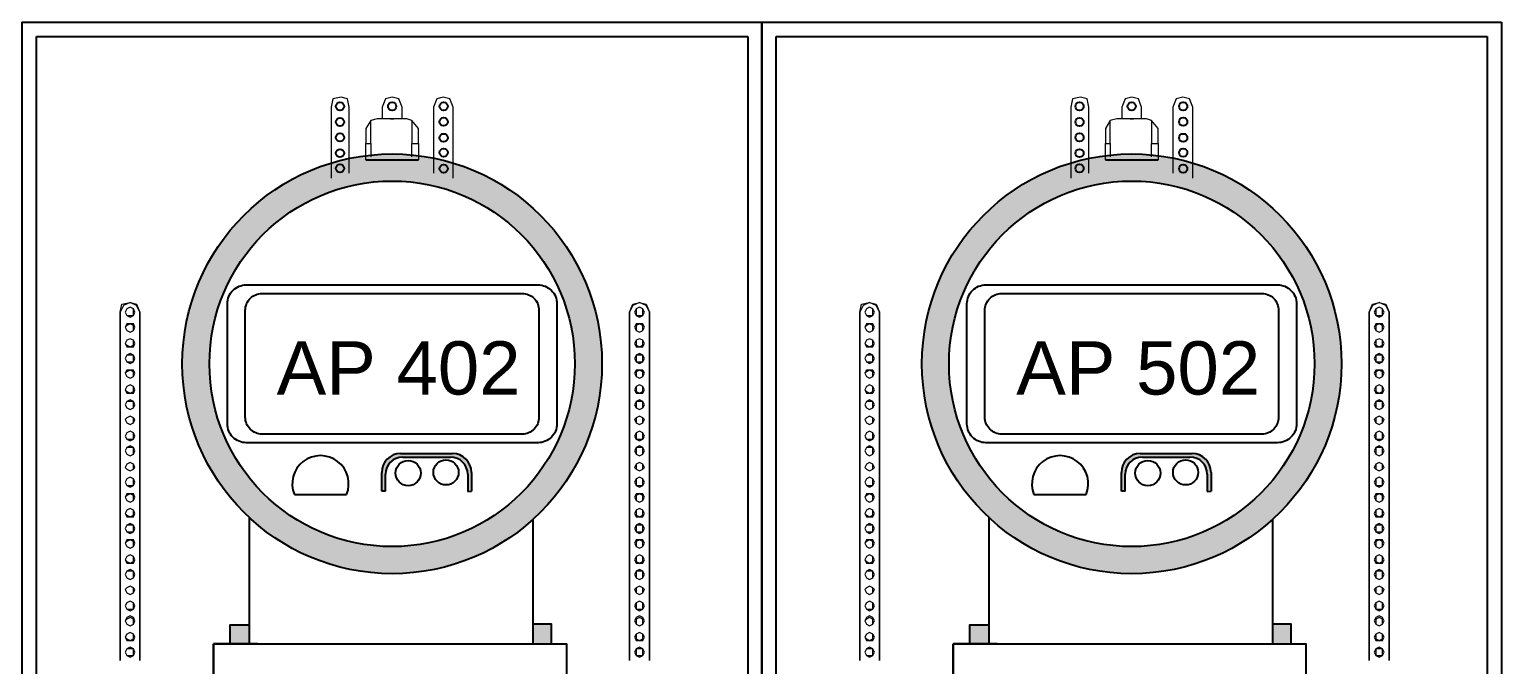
# Model space of a CAD drawing. Header units: millimetres. Extents: x 2991 to 3503, y 2795 to 2987.
# Drawn here: x 3365.52 to 3373.71, y 2892.74 to 2896.27 of the extents above; entities that cross this region are included whole.
import ezdxf

# ---------------------------------------------------------------- set-up
doc = ezdxf.new("R2010")
doc.units = ezdxf.units.MM
doc.layers.add('Pranchas', color=3, linetype='Continuous')
doc.styles.get("Standard").update_dxf_attribs({"font": ''})
doc.styles.get('Standard').set_extended_font_data('Arial')

msp = doc.modelspace()

# ---------------------------------------------------------------- hatches: boundary and pattern name
h = msp.add_hatch(color=256)
h.dxf.hatch_style = 1
h.paths.add_polyline_path([(3366.7425, 2892.961), (3366.6373, 2892.961), (3366.6373, 2892.8558), (3366.7425, 2892.8558)])
h.paths.add_polyline_path([(3368.4261, 2892.9647), (3368.3209, 2892.9647), (3368.3209, 2892.8558), (3368.4261, 2892.8558)])
h.paths.add_polyline_path([(3368.7061, 2894.4131, 1), (3366.3709, 2894.4131, 1)])
h.paths.add_polyline_path([(3366.5218, 2894.4131, -1), (3368.5552, 2894.4131, -1)], flags=16)
h.paths.add_polyline_path([(3368.4555, 2894.0792, -0.414214), (3368.3503, 2893.974), (3366.7267, 2893.974, -0.414214), (3366.6215, 2894.0792), (3366.6215, 2894.747, -0.414214), (3366.7267, 2894.8522), (3368.3503, 2894.8522, -0.414214), (3368.4555, 2894.747)], flags=0)
h.paths.add_polyline_path([(3368.3557, 2894.1155, -0.414214), (3368.262, 2894.0218), (3366.815, 2894.0218, -0.414214), (3366.7212, 2894.1155), (3366.7212, 2894.7107, -0.414214), (3366.815, 2894.8044), (3368.262, 2894.8044, -0.414214), (3368.3557, 2894.7107)], flags=0)
h.paths.add_polyline_path([(3367.9083, 2893.8091, -1), (3367.7681, 2893.8091, -1)], flags=0)
h.paths.add_polyline_path([(3367.698, 2893.8053, -1), (3367.5578, 2893.8053, -1)], flags=0)
h.paths.add_polyline_path([(3367.285, 2893.6853), (3366.9945, 2893.6853, -1.494135)], flags=0)
h = msp.add_hatch(color=256)
h.dxf.hatch_style = 1
h.paths.add_polyline_path([(3370.8584, 2892.961), (3370.7532, 2892.961), (3370.7532, 2892.8558), (3370.8584, 2892.8558)])
h.paths.add_polyline_path([(3372.542, 2892.9647), (3372.4369, 2892.9647), (3372.4369, 2892.8558), (3372.542, 2892.8558)])
h.paths.add_polyline_path([(3372.822, 2894.4131, 1), (3370.4868, 2894.4131, 1)])
h.paths.add_polyline_path([(3370.6377, 2894.4131, -1), (3372.6711, 2894.4131, -1)], flags=16)
h.paths.add_polyline_path([(3372.5714, 2894.0792, -0.414214), (3372.4662, 2893.974), (3370.8426, 2893.974, -0.414214), (3370.7374, 2894.0792), (3370.7374, 2894.747, -0.414214), (3370.8426, 2894.8522), (3372.4662, 2894.8522, -0.414214), (3372.5714, 2894.747)], flags=0)
h.paths.add_polyline_path([(3372.4717, 2894.1155, -0.414214), (3372.3779, 2894.0218), (3370.9309, 2894.0218, -0.414214), (3370.8372, 2894.1155), (3370.8372, 2894.7107, -0.414214), (3370.9309, 2894.8044), (3372.3779, 2894.8044, -0.414214), (3372.4717, 2894.7107)], flags=0)
h.paths.add_polyline_path([(3372.0243, 2893.8091, -1), (3371.884, 2893.8091, -1)], flags=0)
h.paths.add_polyline_path([(3371.8139, 2893.8053, -1), (3371.6737, 2893.8053, -1)], flags=0)
h.paths.add_polyline_path([(3371.4009, 2893.6853), (3371.1104, 2893.6853, -1.494135)], flags=0)
h = msp.add_hatch(color=256)
h.dxf.hatch_style = 1
h.paths.add_polyline_path([(3367.9797, 2893.809, 0.414214), (3367.8746, 2893.9142), (3367.5858, 2893.9142, 0.414214), (3367.4806, 2893.809), (3367.4806, 2893.7038), (3367.5014, 2893.7038), (3367.5014, 2893.7983, -0.414214), (3367.5978, 2893.8947), (3367.8625, 2893.8947, -0.414214), (3367.9589, 2893.7983), (3367.9589, 2893.7037), (3367.9797, 2893.7038)])
h = msp.add_hatch(color=256)
h.dxf.hatch_style = 1
h.paths.add_polyline_path([(3372.0957, 2893.809, 0.414214), (3371.9905, 2893.9142), (3371.7017, 2893.9142, 0.414214), (3371.5965, 2893.809), (3371.5965, 2893.7038), (3371.6173, 2893.7038), (3371.6173, 2893.7983, -0.414214), (3371.7137, 2893.8947), (3371.9785, 2893.8947, -0.414214), (3372.0749, 2893.7983), (3372.0749, 2893.7037), (3372.0957, 2893.7038)])

# ---------------------------------------------------------------- linework, layer by layer
for p, q in [((3365.5597, 2888.16), (3365.5597, 2896.2336)), ((3365.5597, 2896.2336), (3367.5385, 2896.2336)), ((3367.5385, 2896.2336), (3369.5173, 2896.2336)), ((3369.5173, 2896.2336), (3369.5173, 2888.16)), ((3369.6756, 2888.16), (3369.6756, 2896.2336)), ((3369.6756, 2896.2336), (3371.6544, 2896.2336)), ((3371.6544, 2896.2336), (3373.6332, 2896.2336)), ((3373.6332, 2896.2336), (3373.6332, 2888.16)), ((3367.3916, 2895.547), (3367.6854, 2895.547)), ((3371.5075, 2895.547), (3371.8013, 2895.547)), ((3367.5858, 2893.9142), (3367.8746, 2893.9142)), ((3367.5978, 2893.8947), (3367.8625, 2893.8947)), ((3371.7017, 2893.9142), (3371.9905, 2893.9142)), ((3371.7137, 2893.8947), (3371.9785, 2893.8947)), ((3367.4806, 2893.7038), (3367.4806, 2893.809)), ((3367.5014, 2893.7038), (3367.5014, 2893.7983)), ((3367.9589, 2893.7983), (3367.9589, 2893.7037)), ((3367.9797, 2893.809), (3367.9797, 2893.7038)), ((3371.5965, 2893.7038), (3371.5965, 2893.809)), ((3371.6173, 2893.7038), (3371.6173, 2893.7983)), ((3372.0749, 2893.7983), (3372.0749, 2893.7037)), ((3372.0957, 2893.809), (3372.0957, 2893.7038)), ((3366.9945, 2893.6853), (3367.285, 2893.6853)), ((3367.5014, 2893.7038), (3367.4806, 2893.7038)), ((3367.9589, 2893.7037), (3367.9797, 2893.7038)), ((3371.1104, 2893.6853), (3371.4009, 2893.6853)), ((3371.6173, 2893.7038), (3371.5965, 2893.7038)), ((3372.0749, 2893.7037), (3372.0957, 2893.7038)), ((3366.7425, 2893.5589), (3366.7425, 2892.8558)), ((3368.3209, 2893.5464), (3368.3209, 2892.8558)), ((3370.8584, 2893.5589), (3370.8584, 2892.8558)), ((3372.4369, 2893.5464), (3372.4369, 2892.8558)), ((3366.79, 2892.8558), (3366.5446, 2892.8558)), ((3366.5446, 2892.8558), (3366.5446, 2892.613)), ((3370.9059, 2892.8558), (3370.6605, 2892.8558)), ((3370.6605, 2892.8558), (3370.6605, 2892.613))]:
    msp.add_line(p, q)
for points in [[(3369.5964, 2896.3128), (3369.5964, 2888.0809), (3365.4805, 2888.0809), (3365.4805, 2896.3128)], [(3373.7124, 2896.3128), (3373.7124, 2888.0809), (3369.5964, 2888.0809), (3369.5964, 2896.3128)], [(3366.7425, 2892.8558), (3366.6373, 2892.8558), (3366.6373, 2892.961), (3366.7425, 2892.961)], [(3368.3209, 2892.8558), (3368.4261, 2892.8558), (3368.4261, 2892.9647), (3368.3209, 2892.9647)], [(3370.8584, 2892.8558), (3370.7532, 2892.8558), (3370.7532, 2892.961), (3370.8584, 2892.961)], [(3372.4369, 2892.8558), (3372.542, 2892.8558), (3372.542, 2892.9647), (3372.4369, 2892.9647)], [(3366.5446, 2892.8558), (3368.5079, 2892.8558), (3368.5079, 2892.365), (3366.5446, 2892.365)], [(3370.6605, 2892.8558), (3372.6238, 2892.8558), (3372.6238, 2892.365), (3370.6605, 2892.365)]]:
    msp.add_lwpolyline(points, close=True)
at = {"color": 0, "lineweight": 18}
for points in [[(3367.2998, 2895.4735), (3367.2998, 2895.8408), (3367.2906, 2895.8867), (3367.2539, 2895.8959), (3367.208, 2895.8867), (3367.1988, 2895.8408), (3367.1988, 2895.4461)], [(3367.5936, 2895.7765), (3367.5936, 2895.8408), (3367.5752, 2895.8867), (3367.5385, 2895.8959), (3367.5018, 2895.8867), (3367.4834, 2895.8408), (3367.4834, 2895.7765)], [(3367.8782, 2895.4461), (3367.8782, 2895.8408), (3367.8598, 2895.8867), (3367.8231, 2895.8959), (3367.7864, 2895.8867), (3367.768, 2895.8408), (3367.768, 2895.4735)], [(3371.4157, 2895.4735), (3371.4157, 2895.8408), (3371.4065, 2895.8867), (3371.3698, 2895.8959), (3371.3239, 2895.8867), (3371.3147, 2895.8408), (3371.3147, 2895.4461)], [(3371.7095, 2895.7765), (3371.7095, 2895.8408), (3371.6911, 2895.8867), (3371.6544, 2895.8959), (3371.6177, 2895.8867), (3371.5993, 2895.8408), (3371.5993, 2895.7765)], [(3371.9941, 2895.4461), (3371.9941, 2895.8408), (3371.9757, 2895.8867), (3371.939, 2895.8959), (3371.9023, 2895.8867), (3371.8839, 2895.8408), (3371.8839, 2895.4735)], [(3367.4191, 2895.6388), (3367.4191, 2895.7673), (3367.3916, 2895.7214), (3367.3916, 2895.6388)], [(3367.6486, 2895.7673), (3367.6211, 2895.7765), (3367.4559, 2895.7765), (3367.4191, 2895.7673)], [(3367.6854, 2895.6388), (3367.6854, 2895.7214), (3367.6486, 2895.7673), (3367.6486, 2895.6388)], [(3371.5351, 2895.6388), (3371.5351, 2895.7673), (3371.5075, 2895.7214), (3371.5075, 2895.6388)], [(3371.7646, 2895.7673), (3371.737, 2895.7765), (3371.5718, 2895.7765), (3371.5351, 2895.7673)], [(3371.8013, 2895.6388), (3371.8013, 2895.7214), (3371.7646, 2895.7673), (3371.7646, 2895.6388)], [(3367.3916, 2895.547), (3367.3916, 2895.6388), (3367.4191, 2895.6388), (3367.4191, 2895.5654)], [(3367.6486, 2895.5654), (3367.6486, 2895.6388), (3367.6854, 2895.6388), (3367.6854, 2895.547)], [(3371.5075, 2895.547), (3371.5075, 2895.6388), (3371.5351, 2895.6388), (3371.5351, 2895.5654)], [(3371.7646, 2895.5654), (3371.7646, 2895.6388), (3371.8013, 2895.6388), (3371.8013, 2895.547)]]:
    msp.add_lwpolyline(points, dxfattribs=at)
for points in [[(3367.5293, 2895.7765), (3367.5477, 2895.7765)], [(3371.6452, 2895.7765), (3371.6636, 2895.7765)], [(3366.1351, 2894.6998), (3366.1351, 2892.763), (3366.1351, 2894.6998), (3366.1167, 2894.7366), (3366.08, 2894.7549), (3366.0433, 2894.7366), (3366.0249, 2894.6998), (3366.0341, 2894.7458), (3366.08, 2894.7549), (3366.1167, 2894.7458)], [(3368.8602, 2894.6998), (3368.8786, 2894.7458), (3368.9153, 2894.7549), (3368.952, 2894.7458), (3368.9704, 2894.6998), (3368.952, 2894.7366), (3368.9153, 2894.7549), (3368.8786, 2894.7366)], [(3370.251, 2894.6998), (3370.251, 2892.763), (3370.251, 2894.6998), (3370.2326, 2894.7366), (3370.1959, 2894.7549), (3370.1592, 2894.7366), (3370.1408, 2894.6998), (3370.15, 2894.7458), (3370.1959, 2894.7549), (3370.2326, 2894.7458)], [(3372.9761, 2894.6998), (3372.9945, 2894.7458), (3373.0312, 2894.7549), (3373.0679, 2894.7458), (3373.0863, 2894.6998), (3373.0679, 2894.7366), (3373.0312, 2894.7549), (3372.9945, 2894.7366)], [(3366.0249, 2892.763), (3366.0249, 2894.6998)], [(3366.1075, 2894.6998), (3366.0983, 2894.7182), (3366.08, 2894.7274), (3366.0616, 2894.7182), (3366.0524, 2894.6998), (3366.0616, 2894.6815), (3366.08, 2894.6723), (3366.0983, 2894.6815)], [(3366.0983, 2894.6998), (3366.0983, 2894.7182), (3366.08, 2894.7274), (3366.0616, 2894.7182), (3366.0524, 2894.6998), (3366.0616, 2894.6815), (3366.0983, 2894.6815)], [(3368.8602, 2892.763), (3368.8602, 2894.6998)], [(3368.9428, 2894.6998), (3368.9336, 2894.7182), (3368.9153, 2894.7274), (3368.8969, 2894.7182), (3368.8877, 2894.6998), (3368.8969, 2894.6815), (3368.9153, 2894.6723), (3368.9336, 2894.6815)], [(3368.9336, 2894.6998), (3368.9336, 2894.7182), (3368.9153, 2894.7274), (3368.8969, 2894.7182), (3368.8969, 2894.6815), (3368.9336, 2894.6815)], [(3368.9704, 2894.6998), (3368.9704, 2892.763)], [(3370.1408, 2892.763), (3370.1408, 2894.6998)], [(3370.2235, 2894.6998), (3370.2143, 2894.7182), (3370.1959, 2894.7274), (3370.1776, 2894.7182), (3370.1684, 2894.6998), (3370.1776, 2894.6815), (3370.1959, 2894.6723), (3370.2143, 2894.6815)], [(3370.2143, 2894.6998), (3370.2143, 2894.7182), (3370.1959, 2894.7274), (3370.1776, 2894.7182), (3370.1684, 2894.6998), (3370.1776, 2894.6815), (3370.2143, 2894.6815)], [(3372.9761, 2892.763), (3372.9761, 2894.6998)], [(3373.0588, 2894.6998), (3373.0496, 2894.7182), (3373.0312, 2894.7274), (3373.0129, 2894.7182), (3373.0037, 2894.6998), (3373.0129, 2894.6815), (3373.0312, 2894.6723), (3373.0496, 2894.6815)], [(3373.0496, 2894.6998), (3373.0496, 2894.7182), (3373.0312, 2894.7274), (3373.0129, 2894.7182), (3373.0129, 2894.6815), (3373.0496, 2894.6815)], [(3373.0863, 2894.6998), (3373.0863, 2892.763)], [(3366.1075, 2894.6172), (3366.0983, 2894.6356), (3366.0616, 2894.6356), (3366.0524, 2894.6172), (3366.0616, 2894.5989), (3366.08, 2894.5897), (3366.0983, 2894.5989)], [(3366.0983, 2894.6172), (3366.0983, 2894.6264), (3366.08, 2894.6356), (3366.0616, 2894.6264), (3366.0524, 2894.6172), (3366.0616, 2894.5989), (3366.08, 2894.5897), (3366.0983, 2894.5989)], [(3368.9428, 2894.6172), (3368.9336, 2894.6356), (3368.8969, 2894.6356), (3368.8877, 2894.6172), (3368.8969, 2894.5989), (3368.9153, 2894.5897), (3368.9336, 2894.5989)], [(3368.9336, 2894.6172), (3368.9336, 2894.6264), (3368.9153, 2894.6356), (3368.8969, 2894.6264), (3368.8969, 2894.5989), (3368.9153, 2894.5897), (3368.9336, 2894.5989)], [(3370.2235, 2894.6172), (3370.2143, 2894.6356), (3370.1776, 2894.6356), (3370.1684, 2894.6172), (3370.1776, 2894.5989), (3370.1959, 2894.5897), (3370.2143, 2894.5989)], [(3370.2143, 2894.6172), (3370.2143, 2894.6264), (3370.1959, 2894.6356), (3370.1776, 2894.6264), (3370.1684, 2894.6172), (3370.1776, 2894.5989), (3370.1959, 2894.5897), (3370.2143, 2894.5989)], [(3373.0588, 2894.6172), (3373.0496, 2894.6356), (3373.0129, 2894.6356), (3373.0037, 2894.6172), (3373.0129, 2894.5989), (3373.0312, 2894.5897), (3373.0496, 2894.5989)], [(3373.0496, 2894.6172), (3373.0496, 2894.6264), (3373.0312, 2894.6356), (3373.0129, 2894.6264), (3373.0129, 2894.5989), (3373.0312, 2894.5897), (3373.0496, 2894.5989)], [(3366.1075, 2894.5254), (3366.0983, 2894.5438), (3366.08, 2894.553), (3366.0616, 2894.5438), (3366.0524, 2894.5254), (3366.0616, 2894.5071), (3366.0983, 2894.5071)], [(3366.0983, 2894.5254), (3366.0983, 2894.5438), (3366.08, 2894.553), (3366.0616, 2894.5438), (3366.0524, 2894.5254), (3366.0616, 2894.5162), (3366.08, 2894.5071), (3366.0983, 2894.5162)], [(3368.9428, 2894.5254), (3368.9336, 2894.5438), (3368.9153, 2894.553), (3368.8969, 2894.5438), (3368.8877, 2894.5254), (3368.8969, 2894.5071), (3368.9336, 2894.5071)], [(3368.9336, 2894.5254), (3368.9336, 2894.5438), (3368.9153, 2894.553), (3368.8969, 2894.5438), (3368.8969, 2894.5162), (3368.9153, 2894.5071), (3368.9336, 2894.5162)], [(3370.2235, 2894.5254), (3370.2143, 2894.5438), (3370.1959, 2894.553), (3370.1776, 2894.5438), (3370.1684, 2894.5254), (3370.1776, 2894.5071), (3370.2143, 2894.5071)], [(3370.2143, 2894.5254), (3370.2143, 2894.5438), (3370.1959, 2894.553), (3370.1776, 2894.5438), (3370.1684, 2894.5254), (3370.1776, 2894.5162), (3370.1959, 2894.5071), (3370.2143, 2894.5162)], [(3373.0588, 2894.5254), (3373.0496, 2894.5438), (3373.0312, 2894.553), (3373.0129, 2894.5438), (3373.0037, 2894.5254), (3373.0129, 2894.5071), (3373.0496, 2894.5071)], [(3373.0496, 2894.5254), (3373.0496, 2894.5438), (3373.0312, 2894.553), (3373.0129, 2894.5438), (3373.0129, 2894.5162), (3373.0312, 2894.5071), (3373.0496, 2894.5162)], [(3366.1075, 2894.4428), (3366.0983, 2894.4612), (3366.08, 2894.4703), (3366.0616, 2894.4612), (3366.0524, 2894.4428), (3366.0616, 2894.4244), (3366.08, 2894.4153), (3366.0983, 2894.4244)], [(3366.0983, 2894.4428), (3366.0983, 2894.4612), (3366.0616, 2894.4612), (3366.0524, 2894.4428), (3366.0616, 2894.4244), (3366.0983, 2894.4244)], [(3368.9428, 2894.4428), (3368.9336, 2894.4612), (3368.9153, 2894.4703), (3368.8969, 2894.4612), (3368.8877, 2894.4428), (3368.8969, 2894.4244), (3368.9153, 2894.4153), (3368.9336, 2894.4244)], [(3368.9336, 2894.4428), (3368.9336, 2894.4612), (3368.8969, 2894.4612), (3368.8969, 2894.4244), (3368.9336, 2894.4244)], [(3370.2235, 2894.4428), (3370.2143, 2894.4612), (3370.1959, 2894.4703), (3370.1776, 2894.4612), (3370.1684, 2894.4428), (3370.1776, 2894.4244), (3370.1959, 2894.4153), (3370.2143, 2894.4244)], [(3370.2143, 2894.4428), (3370.2143, 2894.4612), (3370.1776, 2894.4612), (3370.1684, 2894.4428), (3370.1776, 2894.4244), (3370.2143, 2894.4244)], [(3373.0588, 2894.4428), (3373.0496, 2894.4612), (3373.0312, 2894.4703), (3373.0129, 2894.4612), (3373.0037, 2894.4428), (3373.0129, 2894.4244), (3373.0312, 2894.4153), (3373.0496, 2894.4244)], [(3373.0496, 2894.4428), (3373.0496, 2894.4612), (3373.0129, 2894.4612), (3373.0129, 2894.4244), (3373.0496, 2894.4244)], [(3366.1075, 2894.3602), (3366.0983, 2894.3785), (3366.0616, 2894.3785), (3366.0524, 2894.3602), (3366.0616, 2894.3418), (3366.08, 2894.3326), (3366.0983, 2894.3418)], [(3366.0983, 2894.3602), (3366.0983, 2894.3693), (3366.08, 2894.3785), (3366.0616, 2894.3693), (3366.0524, 2894.3602), (3366.0616, 2894.3418), (3366.08, 2894.3326), (3366.0983, 2894.3418)], [(3368.9428, 2894.3602), (3368.9336, 2894.3785), (3368.8969, 2894.3785), (3368.8877, 2894.3602), (3368.8969, 2894.3418), (3368.9153, 2894.3326), (3368.9336, 2894.3418)], [(3368.9336, 2894.3602), (3368.9336, 2894.3693), (3368.9153, 2894.3785), (3368.8969, 2894.3693), (3368.8969, 2894.3418), (3368.9153, 2894.3326), (3368.9336, 2894.3418)], [(3370.2235, 2894.3602), (3370.2143, 2894.3785), (3370.1776, 2894.3785), (3370.1684, 2894.3602), (3370.1776, 2894.3418), (3370.1959, 2894.3326), (3370.2143, 2894.3418)], [(3370.2143, 2894.3602), (3370.2143, 2894.3693), (3370.1959, 2894.3785), (3370.1776, 2894.3693), (3370.1684, 2894.3602), (3370.1776, 2894.3418), (3370.1959, 2894.3326), (3370.2143, 2894.3418)], [(3373.0588, 2894.3602), (3373.0496, 2894.3785), (3373.0129, 2894.3785), (3373.0037, 2894.3602), (3373.0129, 2894.3418), (3373.0312, 2894.3326), (3373.0496, 2894.3418)], [(3373.0496, 2894.3602), (3373.0496, 2894.3693), (3373.0312, 2894.3785), (3373.0129, 2894.3693), (3373.0129, 2894.3418), (3373.0312, 2894.3326), (3373.0496, 2894.3418)], [(3366.0983, 2894.2685), (3366.0983, 2894.2868), (3366.08, 2894.2959), (3366.0616, 2894.2868), (3366.0524, 2894.2685), (3366.0616, 2894.2592), (3366.08, 2894.25), (3366.0983, 2894.2592)], [(3366.1075, 2894.2685), (3366.0983, 2894.2868), (3366.08, 2894.2959), (3366.0616, 2894.2868), (3366.0524, 2894.2685), (3366.0616, 2894.25), (3366.0983, 2894.25)], [(3368.9428, 2894.2685), (3368.9336, 2894.2868), (3368.9153, 2894.2959), (3368.8969, 2894.2868), (3368.8877, 2894.2685), (3368.8969, 2894.25), (3368.9336, 2894.25)], [(3368.9336, 2894.2685), (3368.9336, 2894.2868), (3368.9153, 2894.2959), (3368.8969, 2894.2868), (3368.8969, 2894.2592), (3368.9153, 2894.25), (3368.9336, 2894.2592)], [(3370.2143, 2894.2685), (3370.2143, 2894.2868), (3370.1959, 2894.2959), (3370.1776, 2894.2868), (3370.1684, 2894.2685), (3370.1776, 2894.2592), (3370.1959, 2894.25), (3370.2143, 2894.2592)], [(3370.2235, 2894.2685), (3370.2143, 2894.2868), (3370.1959, 2894.2959), (3370.1776, 2894.2868), (3370.1684, 2894.2685), (3370.1776, 2894.25), (3370.2143, 2894.25)], [(3373.0588, 2894.2685), (3373.0496, 2894.2868), (3373.0312, 2894.2959), (3373.0129, 2894.2868), (3373.0037, 2894.2685), (3373.0129, 2894.25), (3373.0496, 2894.25)], [(3373.0496, 2894.2685), (3373.0496, 2894.2868), (3373.0312, 2894.2959), (3373.0129, 2894.2868), (3373.0129, 2894.2592), (3373.0312, 2894.25), (3373.0496, 2894.2592)], [(3366.1075, 2894.1858), (3366.0983, 2894.2041), (3366.08, 2894.2134), (3366.0616, 2894.2041), (3366.0524, 2894.1858), (3366.0616, 2894.1675), (3366.08, 2894.1583), (3366.0983, 2894.1675)], [(3366.0983, 2894.1858), (3366.0983, 2894.2041), (3366.0616, 2894.2041), (3366.0524, 2894.1858), (3366.0616, 2894.1675), (3366.08, 2894.1583), (3366.0983, 2894.1675)], [(3368.9428, 2894.1858), (3368.9336, 2894.2041), (3368.9153, 2894.2134), (3368.8969, 2894.2041), (3368.8877, 2894.1858), (3368.8969, 2894.1675), (3368.9153, 2894.1583), (3368.9336, 2894.1675)], [(3368.9336, 2894.1858), (3368.9336, 2894.2041), (3368.8969, 2894.2041), (3368.8969, 2894.1675), (3368.9153, 2894.1583), (3368.9336, 2894.1675)], [(3370.2235, 2894.1858), (3370.2143, 2894.2041), (3370.1959, 2894.2134), (3370.1776, 2894.2041), (3370.1684, 2894.1858), (3370.1776, 2894.1675), (3370.1959, 2894.1583), (3370.2143, 2894.1675)], [(3370.2143, 2894.1858), (3370.2143, 2894.2041), (3370.1776, 2894.2041), (3370.1684, 2894.1858), (3370.1776, 2894.1675), (3370.1959, 2894.1583), (3370.2143, 2894.1675)], [(3373.0588, 2894.1858), (3373.0496, 2894.2041), (3373.0312, 2894.2134), (3373.0129, 2894.2041), (3373.0037, 2894.1858), (3373.0129, 2894.1675), (3373.0312, 2894.1583), (3373.0496, 2894.1675)], [(3373.0496, 2894.1858), (3373.0496, 2894.2041), (3373.0129, 2894.2041), (3373.0129, 2894.1675), (3373.0312, 2894.1583), (3373.0496, 2894.1675)], [(3366.1075, 2894.1032), (3366.0983, 2894.1124), (3366.08, 2894.1216), (3366.0616, 2894.1124), (3366.0524, 2894.1032), (3366.0616, 2894.0848), (3366.08, 2894.0757), (3366.0983, 2894.0848)], [(3366.0983, 2894.1032), (3366.0983, 2894.1124), (3366.08, 2894.1216), (3366.0616, 2894.1124), (3366.0524, 2894.1032), (3366.0616, 2894.0848), (3366.08, 2894.0757), (3366.0983, 2894.0848)], [(3368.9428, 2894.1032), (3368.9336, 2894.1124), (3368.9153, 2894.1216), (3368.8969, 2894.1124), (3368.8877, 2894.1032), (3368.8969, 2894.0848), (3368.9153, 2894.0757), (3368.9336, 2894.0848)], [(3368.9336, 2894.1032), (3368.9336, 2894.1124), (3368.9153, 2894.1216), (3368.8969, 2894.1124), (3368.8969, 2894.0848), (3368.9153, 2894.0757), (3368.9336, 2894.0848)], [(3370.2235, 2894.1032), (3370.2143, 2894.1124), (3370.1959, 2894.1216), (3370.1776, 2894.1124), (3370.1684, 2894.1032), (3370.1776, 2894.0848), (3370.1959, 2894.0757), (3370.2143, 2894.0848)], [(3370.2143, 2894.1032), (3370.2143, 2894.1124), (3370.1959, 2894.1216), (3370.1776, 2894.1124), (3370.1684, 2894.1032), (3370.1776, 2894.0848), (3370.1959, 2894.0757), (3370.2143, 2894.0848)], [(3373.0588, 2894.1032), (3373.0496, 2894.1124), (3373.0312, 2894.1216), (3373.0129, 2894.1124), (3373.0037, 2894.1032), (3373.0129, 2894.0848), (3373.0312, 2894.0757), (3373.0496, 2894.0848)], [(3373.0496, 2894.1032), (3373.0496, 2894.1124), (3373.0312, 2894.1216), (3373.0129, 2894.1124), (3373.0129, 2894.0848), (3373.0312, 2894.0757), (3373.0496, 2894.0848)], [(3366.1075, 2894.0114), (3366.0983, 2894.0298), (3366.08, 2894.0389), (3366.0616, 2894.0298), (3366.0524, 2894.0114), (3366.0616, 2893.993), (3366.08, 2893.9839), (3366.0983, 2893.993)], [(3366.0983, 2894.0114), (3366.0983, 2894.0298), (3366.08, 2894.0389), (3366.0616, 2894.0298), (3366.0524, 2894.0114), (3366.0616, 2893.993), (3366.0983, 2893.993)], [(3368.9428, 2894.0114), (3368.9336, 2894.0298), (3368.9153, 2894.0389), (3368.8969, 2894.0298), (3368.8877, 2894.0114), (3368.8969, 2893.993), (3368.9153, 2893.9839), (3368.9336, 2893.993)], [(3368.9336, 2894.0114), (3368.9336, 2894.0298), (3368.9153, 2894.0389), (3368.8969, 2894.0298), (3368.8969, 2893.993), (3368.9336, 2893.993)], [(3370.2235, 2894.0114), (3370.2143, 2894.0298), (3370.1959, 2894.0389), (3370.1776, 2894.0298), (3370.1684, 2894.0114), (3370.1776, 2893.993), (3370.1959, 2893.9839), (3370.2143, 2893.993)], [(3370.2143, 2894.0114), (3370.2143, 2894.0298), (3370.1959, 2894.0389), (3370.1776, 2894.0298), (3370.1684, 2894.0114), (3370.1776, 2893.993), (3370.2143, 2893.993)], [(3373.0588, 2894.0114), (3373.0496, 2894.0298), (3373.0312, 2894.0389), (3373.0129, 2894.0298), (3373.0037, 2894.0114), (3373.0129, 2893.993), (3373.0312, 2893.9839), (3373.0496, 2893.993)], [(3373.0496, 2894.0114), (3373.0496, 2894.0298), (3373.0312, 2894.0389), (3373.0129, 2894.0298), (3373.0129, 2893.993), (3373.0496, 2893.993)], [(3366.1075, 2893.9288), (3366.0983, 2893.9471), (3366.08, 2893.9563), (3366.0616, 2893.9471), (3366.0524, 2893.9288), (3366.0616, 2893.9104), (3366.08, 2893.9012), (3366.0983, 2893.9104)], [(3366.0983, 2893.9288), (3366.0983, 2893.9471), (3366.0616, 2893.9471), (3366.0524, 2893.9288), (3366.0616, 2893.9104), (3366.08, 2893.9012), (3366.0983, 2893.9104)], [(3368.9428, 2893.9288), (3368.9336, 2893.9471), (3368.9153, 2893.9563), (3368.8969, 2893.9471), (3368.8877, 2893.9288), (3368.8969, 2893.9104), (3368.9153, 2893.9012), (3368.9336, 2893.9104)], [(3368.9336, 2893.9288), (3368.9336, 2893.9471), (3368.8969, 2893.9471), (3368.8969, 2893.9104), (3368.9153, 2893.9012), (3368.9336, 2893.9104)], [(3370.2235, 2893.9288), (3370.2143, 2893.9471), (3370.1959, 2893.9563), (3370.1776, 2893.9471), (3370.1684, 2893.9288), (3370.1776, 2893.9104), (3370.1959, 2893.9012), (3370.2143, 2893.9104)], [(3370.2143, 2893.9288), (3370.2143, 2893.9471), (3370.1776, 2893.9471), (3370.1684, 2893.9288), (3370.1776, 2893.9104), (3370.1959, 2893.9012), (3370.2143, 2893.9104)], [(3373.0588, 2893.9288), (3373.0496, 2893.9471), (3373.0312, 2893.9563), (3373.0129, 2893.9471), (3373.0037, 2893.9288), (3373.0129, 2893.9104), (3373.0312, 2893.9012), (3373.0496, 2893.9104)], [(3373.0496, 2893.9288), (3373.0496, 2893.9471), (3373.0129, 2893.9471), (3373.0129, 2893.9104), (3373.0312, 2893.9012), (3373.0496, 2893.9104)], [(3366.0983, 2893.837), (3366.0983, 2893.8553), (3366.08, 2893.8645), (3366.0616, 2893.8553), (3366.0524, 2893.837), (3366.0616, 2893.8278), (3366.08, 2893.8186), (3366.0983, 2893.8278)], [(3366.1075, 2893.837), (3366.0983, 2893.8553), (3366.08, 2893.8645), (3366.0616, 2893.8553), (3366.0524, 2893.837), (3366.0616, 2893.8278), (3366.08, 2893.8186), (3366.0983, 2893.8278)], [(3368.9428, 2893.837), (3368.9336, 2893.8553), (3368.9153, 2893.8645), (3368.8969, 2893.8553), (3368.8877, 2893.837), (3368.8969, 2893.8278), (3368.9153, 2893.8186), (3368.9336, 2893.8278)], [(3368.9336, 2893.837), (3368.9336, 2893.8553), (3368.9153, 2893.8645), (3368.8969, 2893.8553), (3368.8969, 2893.8278), (3368.9153, 2893.8186), (3368.9336, 2893.8278)], [(3370.2143, 2893.837), (3370.2143, 2893.8553), (3370.1959, 2893.8645), (3370.1776, 2893.8553), (3370.1684, 2893.837), (3370.1776, 2893.8278), (3370.1959, 2893.8186), (3370.2143, 2893.8278)], [(3370.2235, 2893.837), (3370.2143, 2893.8553), (3370.1959, 2893.8645), (3370.1776, 2893.8553), (3370.1684, 2893.837), (3370.1776, 2893.8278), (3370.1959, 2893.8186), (3370.2143, 2893.8278)], [(3373.0588, 2893.837), (3373.0496, 2893.8553), (3373.0312, 2893.8645), (3373.0129, 2893.8553), (3373.0037, 2893.837), (3373.0129, 2893.8278), (3373.0312, 2893.8186), (3373.0496, 2893.8278)], [(3373.0496, 2893.837), (3373.0496, 2893.8553), (3373.0312, 2893.8645), (3373.0129, 2893.8553), (3373.0129, 2893.8278), (3373.0312, 2893.8186), (3373.0496, 2893.8278)], [(3366.0983, 2893.7543), (3366.0983, 2893.7727), (3366.08, 2893.7819), (3366.0616, 2893.7727), (3366.0524, 2893.7543), (3366.0616, 2893.736), (3366.0983, 2893.736)], [(3366.1075, 2893.7543), (3366.0983, 2893.7727), (3366.08, 2893.7819), (3366.0616, 2893.7727), (3366.0524, 2893.7543), (3366.0616, 2893.736), (3366.08, 2893.7268), (3366.0983, 2893.736)], [(3368.9428, 2893.7543), (3368.9336, 2893.7727), (3368.9153, 2893.7819), (3368.8969, 2893.7727), (3368.8877, 2893.7543), (3368.8969, 2893.736), (3368.9153, 2893.7268), (3368.9336, 2893.736)], [(3368.9336, 2893.7543), (3368.9336, 2893.7727), (3368.9153, 2893.7819), (3368.8969, 2893.7727), (3368.8969, 2893.736), (3368.9336, 2893.736)], [(3370.2143, 2893.7543), (3370.2143, 2893.7727), (3370.1959, 2893.7819), (3370.1776, 2893.7727), (3370.1684, 2893.7543), (3370.1776, 2893.736), (3370.2143, 2893.736)], [(3370.2235, 2893.7543), (3370.2143, 2893.7727), (3370.1959, 2893.7819), (3370.1776, 2893.7727), (3370.1684, 2893.7543), (3370.1776, 2893.736), (3370.1959, 2893.7268), (3370.2143, 2893.736)], [(3373.0588, 2893.7543), (3373.0496, 2893.7727), (3373.0312, 2893.7819), (3373.0129, 2893.7727), (3373.0037, 2893.7543), (3373.0129, 2893.736), (3373.0312, 2893.7268), (3373.0496, 2893.736)], [(3373.0496, 2893.7543), (3373.0496, 2893.7727), (3373.0312, 2893.7819), (3373.0129, 2893.7727), (3373.0129, 2893.736), (3373.0496, 2893.736)], [(3366.0983, 2893.6717), (3366.0983, 2893.6809), (3366.08, 2893.6901), (3366.0616, 2893.6809), (3366.0524, 2893.6717), (3366.0616, 2893.6534), (3366.08, 2893.6442), (3366.0983, 2893.6534)], [(3366.1075, 2893.6717), (3366.0983, 2893.6901), (3366.0616, 2893.6901), (3366.0524, 2893.6717), (3366.0616, 2893.6534), (3366.08, 2893.6442), (3366.0983, 2893.6534)], [(3368.9428, 2893.6717), (3368.9336, 2893.6901), (3368.8969, 2893.6901), (3368.8877, 2893.6717), (3368.8969, 2893.6534), (3368.9153, 2893.6442), (3368.9336, 2893.6534)], [(3368.9336, 2893.6717), (3368.9336, 2893.6809), (3368.9153, 2893.6901), (3368.8969, 2893.6809), (3368.8969, 2893.6534), (3368.9153, 2893.6442), (3368.9336, 2893.6534)], [(3370.2143, 2893.6717), (3370.2143, 2893.6809), (3370.1959, 2893.6901), (3370.1776, 2893.6809), (3370.1684, 2893.6717), (3370.1776, 2893.6534), (3370.1959, 2893.6442), (3370.2143, 2893.6534)], [(3370.2235, 2893.6717), (3370.2143, 2893.6901), (3370.1776, 2893.6901), (3370.1684, 2893.6717), (3370.1776, 2893.6534), (3370.1959, 2893.6442), (3370.2143, 2893.6534)], [(3373.0588, 2893.6717), (3373.0496, 2893.6901), (3373.0129, 2893.6901), (3373.0037, 2893.6717), (3373.0129, 2893.6534), (3373.0312, 2893.6442), (3373.0496, 2893.6534)], [(3373.0496, 2893.6717), (3373.0496, 2893.6809), (3373.0312, 2893.6901), (3373.0129, 2893.6809), (3373.0129, 2893.6534), (3373.0312, 2893.6442), (3373.0496, 2893.6534)], [(3366.0983, 2893.5799), (3366.0983, 2893.5983), (3366.08, 2893.6075), (3366.0616, 2893.5983), (3366.0524, 2893.5799), (3366.0616, 2893.5707), (3366.08, 2893.5616), (3366.0983, 2893.5707)], [(3366.1075, 2893.5799), (3366.0983, 2893.5983), (3366.08, 2893.6075), (3366.0616, 2893.5983), (3366.0524, 2893.5799), (3366.0616, 2893.5616), (3366.0983, 2893.5616)], [(3368.9428, 2893.5799), (3368.9336, 2893.5983), (3368.9153, 2893.6075), (3368.8969, 2893.5983), (3368.8877, 2893.5799), (3368.8969, 2893.5616), (3368.9336, 2893.5616)], [(3368.9336, 2893.5799), (3368.9336, 2893.5983), (3368.9153, 2893.6075), (3368.8969, 2893.5983), (3368.8969, 2893.5707), (3368.9153, 2893.5616), (3368.9336, 2893.5707)], [(3370.2143, 2893.5799), (3370.2143, 2893.5983), (3370.1959, 2893.6075), (3370.1776, 2893.5983), (3370.1684, 2893.5799), (3370.1776, 2893.5707), (3370.1959, 2893.5616), (3370.2143, 2893.5707)], [(3370.2235, 2893.5799), (3370.2143, 2893.5983), (3370.1959, 2893.6075), (3370.1776, 2893.5983), (3370.1684, 2893.5799), (3370.1776, 2893.5616), (3370.2143, 2893.5616)], [(3373.0588, 2893.5799), (3373.0496, 2893.5983), (3373.0312, 2893.6075), (3373.0129, 2893.5983), (3373.0037, 2893.5799), (3373.0129, 2893.5616), (3373.0496, 2893.5616)], [(3373.0496, 2893.5799), (3373.0496, 2893.5983), (3373.0312, 2893.6075), (3373.0129, 2893.5983), (3373.0129, 2893.5707), (3373.0312, 2893.5616), (3373.0496, 2893.5707)], [(3366.1075, 2893.4973), (3366.0983, 2893.5157), (3366.08, 2893.5248), (3366.0616, 2893.5157), (3366.0524, 2893.4973), (3366.0616, 2893.4789), (3366.08, 2893.4698), (3366.0983, 2893.4789)], [(3368.9428, 2893.4973), (3368.9336, 2893.5157), (3368.9153, 2893.5248), (3368.8969, 2893.5157), (3368.8877, 2893.4973), (3368.8969, 2893.4789), (3368.9153, 2893.4698), (3368.9336, 2893.4789)], [(3370.2235, 2893.4973), (3370.2143, 2893.5157), (3370.1959, 2893.5248), (3370.1776, 2893.5157), (3370.1684, 2893.4973), (3370.1776, 2893.4789), (3370.1959, 2893.4698), (3370.2143, 2893.4789)], [(3373.0588, 2893.4973), (3373.0496, 2893.5157), (3373.0312, 2893.5248), (3373.0129, 2893.5157), (3373.0037, 2893.4973), (3373.0129, 2893.4789), (3373.0312, 2893.4698), (3373.0496, 2893.4789)], [(3366.0983, 2893.4973), (3366.0983, 2893.5157), (3366.0616, 2893.5157), (3366.0524, 2893.4973), (3366.0616, 2893.4789), (3366.0983, 2893.4789)], [(3368.9336, 2893.4973), (3368.9336, 2893.5157), (3368.8969, 2893.5157), (3368.8969, 2893.4789), (3368.9336, 2893.4789)], [(3370.2143, 2893.4973), (3370.2143, 2893.5157), (3370.1776, 2893.5157), (3370.1684, 2893.4973), (3370.1776, 2893.4789), (3370.2143, 2893.4789)], [(3373.0496, 2893.4973), (3373.0496, 2893.5157), (3373.0129, 2893.5157), (3373.0129, 2893.4789), (3373.0496, 2893.4789)], [(3366.0983, 2893.4148), (3366.0983, 2893.424), (3366.08, 2893.4332), (3366.0616, 2893.424), (3366.0524, 2893.4148), (3366.0616, 2893.3965), (3366.08, 2893.3873), (3366.0983, 2893.3965)], [(3366.1075, 2893.4148), (3366.0983, 2893.4332), (3366.0616, 2893.4332), (3366.0524, 2893.4148), (3366.0616, 2893.3965), (3366.08, 2893.3873), (3366.0983, 2893.3965)], [(3368.9428, 2893.4148), (3368.9336, 2893.4332), (3368.8969, 2893.4332), (3368.8877, 2893.4148), (3368.8969, 2893.3965), (3368.9153, 2893.3873), (3368.9336, 2893.3965)], [(3368.9336, 2893.4148), (3368.9336, 2893.424), (3368.9153, 2893.4332), (3368.8969, 2893.424), (3368.8969, 2893.3965), (3368.9153, 2893.3873), (3368.9336, 2893.3965)], [(3370.2143, 2893.4148), (3370.2143, 2893.424), (3370.1959, 2893.4332), (3370.1776, 2893.424), (3370.1684, 2893.4148), (3370.1776, 2893.3965), (3370.1959, 2893.3873), (3370.2143, 2893.3965)], [(3370.2235, 2893.4148), (3370.2143, 2893.4332), (3370.1776, 2893.4332), (3370.1684, 2893.4148), (3370.1776, 2893.3965), (3370.1959, 2893.3873), (3370.2143, 2893.3965)], [(3373.0588, 2893.4148), (3373.0496, 2893.4332), (3373.0129, 2893.4332), (3373.0037, 2893.4148), (3373.0129, 2893.3965), (3373.0312, 2893.3873), (3373.0496, 2893.3965)], [(3373.0496, 2893.4148), (3373.0496, 2893.424), (3373.0312, 2893.4332), (3373.0129, 2893.424), (3373.0129, 2893.3965), (3373.0312, 2893.3873), (3373.0496, 2893.3965)], [(3366.1075, 2893.323), (3366.0983, 2893.3414), (3366.08, 2893.3506), (3366.0616, 2893.3414), (3366.0524, 2893.323), (3366.0616, 2893.3047), (3366.0983, 2893.3047)], [(3366.0983, 2893.323), (3366.0983, 2893.3414), (3366.08, 2893.3506), (3366.0616, 2893.3414), (3366.0524, 2893.323), (3366.0616, 2893.3139), (3366.08, 2893.3047), (3366.0983, 2893.3139)], [(3368.9428, 2893.323), (3368.9336, 2893.3414), (3368.9153, 2893.3506), (3368.8969, 2893.3414), (3368.8877, 2893.323), (3368.8969, 2893.3047), (3368.9336, 2893.3047)], [(3368.9336, 2893.323), (3368.9336, 2893.3414), (3368.9153, 2893.3506), (3368.8969, 2893.3414), (3368.8969, 2893.3139), (3368.9153, 2893.3047), (3368.9336, 2893.3139)], [(3370.2235, 2893.323), (3370.2143, 2893.3414), (3370.1959, 2893.3506), (3370.1776, 2893.3414), (3370.1684, 2893.323), (3370.1776, 2893.3047), (3370.2143, 2893.3047)], [(3370.2143, 2893.323), (3370.2143, 2893.3414), (3370.1959, 2893.3506), (3370.1776, 2893.3414), (3370.1684, 2893.323), (3370.1776, 2893.3139), (3370.1959, 2893.3047), (3370.2143, 2893.3139)], [(3373.0588, 2893.323), (3373.0496, 2893.3414), (3373.0312, 2893.3506), (3373.0129, 2893.3414), (3373.0037, 2893.323), (3373.0129, 2893.3047), (3373.0496, 2893.3047)], [(3373.0496, 2893.323), (3373.0496, 2893.3414), (3373.0312, 2893.3506), (3373.0129, 2893.3414), (3373.0129, 2893.3139), (3373.0312, 2893.3047), (3373.0496, 2893.3139)], [(3366.1075, 2893.2404), (3366.0983, 2893.2588), (3366.08, 2893.268), (3366.0616, 2893.2588), (3366.0524, 2893.2404), (3366.0616, 2893.2221), (3366.08, 2893.2129), (3366.0983, 2893.2221)], [(3366.0983, 2893.2404), (3366.0983, 2893.2588), (3366.0616, 2893.2588), (3366.0524, 2893.2404), (3366.0616, 2893.2221), (3366.08, 2893.2129), (3366.0983, 2893.2221)], [(3368.9428, 2893.2404), (3368.9336, 2893.2588), (3368.9153, 2893.268), (3368.8969, 2893.2588), (3368.8877, 2893.2404), (3368.8969, 2893.2221), (3368.9153, 2893.2129), (3368.9336, 2893.2221)], [(3368.9336, 2893.2404), (3368.9336, 2893.2588), (3368.8969, 2893.2588), (3368.8969, 2893.2221), (3368.9153, 2893.2129), (3368.9336, 2893.2221)], [(3370.2235, 2893.2404), (3370.2143, 2893.2588), (3370.1959, 2893.268), (3370.1776, 2893.2588), (3370.1684, 2893.2404), (3370.1776, 2893.2221), (3370.1959, 2893.2129), (3370.2143, 2893.2221)], [(3370.2143, 2893.2404), (3370.2143, 2893.2588), (3370.1776, 2893.2588), (3370.1684, 2893.2404), (3370.1776, 2893.2221), (3370.1959, 2893.2129), (3370.2143, 2893.2221)], [(3373.0588, 2893.2404), (3373.0496, 2893.2588), (3373.0312, 2893.268), (3373.0129, 2893.2588), (3373.0037, 2893.2404), (3373.0129, 2893.2221), (3373.0312, 2893.2129), (3373.0496, 2893.2221)], [(3373.0496, 2893.2404), (3373.0496, 2893.2588), (3373.0129, 2893.2588), (3373.0129, 2893.2221), (3373.0312, 2893.2129), (3373.0496, 2893.2221)], [(3366.0983, 2893.1578), (3366.0983, 2893.167), (3366.08, 2893.1762), (3366.0616, 2893.167), (3366.0524, 2893.1578), (3366.0616, 2893.1394), (3366.08, 2893.1303), (3366.0983, 2893.1394)], [(3366.1075, 2893.1578), (3366.0983, 2893.167), (3366.08, 2893.1762), (3366.0616, 2893.167), (3366.0524, 2893.1578), (3366.0616, 2893.1394), (3366.08, 2893.1303), (3366.0983, 2893.1394)], [(3368.9428, 2893.1578), (3368.9336, 2893.167), (3368.9153, 2893.1762), (3368.8969, 2893.167), (3368.8877, 2893.1578), (3368.8969, 2893.1394), (3368.9153, 2893.1303), (3368.9336, 2893.1394)], [(3368.9336, 2893.1578), (3368.9336, 2893.167), (3368.9153, 2893.1762), (3368.8969, 2893.167), (3368.8969, 2893.1394), (3368.9153, 2893.1303), (3368.9336, 2893.1394)], [(3370.2143, 2893.1578), (3370.2143, 2893.167), (3370.1959, 2893.1762), (3370.1776, 2893.167), (3370.1684, 2893.1578), (3370.1776, 2893.1394), (3370.1959, 2893.1303), (3370.2143, 2893.1394)], [(3370.2235, 2893.1578), (3370.2143, 2893.167), (3370.1959, 2893.1762), (3370.1776, 2893.167), (3370.1684, 2893.1578), (3370.1776, 2893.1394), (3370.1959, 2893.1303), (3370.2143, 2893.1394)], [(3373.0588, 2893.1578), (3373.0496, 2893.167), (3373.0312, 2893.1762), (3373.0129, 2893.167), (3373.0037, 2893.1578), (3373.0129, 2893.1394), (3373.0312, 2893.1303), (3373.0496, 2893.1394)], [(3373.0496, 2893.1578), (3373.0496, 2893.167), (3373.0312, 2893.1762), (3373.0129, 2893.167), (3373.0129, 2893.1394), (3373.0312, 2893.1303), (3373.0496, 2893.1394)], [(3366.0983, 2893.066), (3366.0983, 2893.0843), (3366.08, 2893.0935), (3366.0616, 2893.0843), (3366.0524, 2893.066), (3366.0616, 2893.0476), (3366.0983, 2893.0476)], [(3366.1075, 2893.066), (3366.0983, 2893.0843), (3366.08, 2893.0935), (3366.0616, 2893.0843), (3366.0524, 2893.066), (3366.0616, 2893.0476), (3366.08, 2893.0384), (3366.0983, 2893.0476)], [(3368.9428, 2893.066), (3368.9336, 2893.0843), (3368.9153, 2893.0935), (3368.8969, 2893.0843), (3368.8877, 2893.066), (3368.8969, 2893.0476), (3368.9153, 2893.0384), (3368.9336, 2893.0476)], [(3368.9336, 2893.066), (3368.9336, 2893.0843), (3368.9153, 2893.0935), (3368.8969, 2893.0843), (3368.8969, 2893.0476), (3368.9336, 2893.0476)], [(3370.2143, 2893.066), (3370.2143, 2893.0843), (3370.1959, 2893.0935), (3370.1776, 2893.0843), (3370.1684, 2893.066), (3370.1776, 2893.0476), (3370.2143, 2893.0476)], [(3370.2235, 2893.066), (3370.2143, 2893.0843), (3370.1959, 2893.0935), (3370.1776, 2893.0843), (3370.1684, 2893.066), (3370.1776, 2893.0476), (3370.1959, 2893.0384), (3370.2143, 2893.0476)], [(3373.0588, 2893.066), (3373.0496, 2893.0843), (3373.0312, 2893.0935), (3373.0129, 2893.0843), (3373.0037, 2893.066), (3373.0129, 2893.0476), (3373.0312, 2893.0384), (3373.0496, 2893.0476)], [(3373.0496, 2893.066), (3373.0496, 2893.0843), (3373.0312, 2893.0935), (3373.0129, 2893.0843), (3373.0129, 2893.0476), (3373.0496, 2893.0476)], [(3366.1075, 2892.9834), (3366.0983, 2893.0017), (3366.08, 2893.0109), (3366.0616, 2893.0017), (3366.0524, 2892.9834), (3366.0616, 2892.965), (3366.08, 2892.9558), (3366.0983, 2892.965)], [(3366.0983, 2892.9834), (3366.0983, 2892.9925), (3366.08, 2893.0017), (3366.0616, 2892.9925), (3366.0524, 2892.9834), (3366.0616, 2892.965), (3366.08, 2892.9558), (3366.0983, 2892.965)], [(3368.9428, 2892.9834), (3368.9336, 2893.0017), (3368.9153, 2893.0109), (3368.8969, 2893.0017), (3368.8877, 2892.9834), (3368.8969, 2892.965), (3368.9153, 2892.9558), (3368.9336, 2892.965)], [(3368.9336, 2892.9834), (3368.9336, 2892.9925), (3368.9153, 2893.0017), (3368.8969, 2892.9925), (3368.8969, 2892.965), (3368.9153, 2892.9558), (3368.9336, 2892.965)], [(3370.2235, 2892.9834), (3370.2143, 2893.0017), (3370.1959, 2893.0109), (3370.1776, 2893.0017), (3370.1684, 2892.9834), (3370.1776, 2892.965), (3370.1959, 2892.9558), (3370.2143, 2892.965)], [(3370.2143, 2892.9834), (3370.2143, 2892.9925), (3370.1959, 2893.0017), (3370.1776, 2892.9925), (3370.1684, 2892.9834), (3370.1776, 2892.965), (3370.1959, 2892.9558), (3370.2143, 2892.965)], [(3373.0588, 2892.9834), (3373.0496, 2893.0017), (3373.0312, 2893.0109), (3373.0129, 2893.0017), (3373.0037, 2892.9834), (3373.0129, 2892.965), (3373.0312, 2892.9558), (3373.0496, 2892.965)], [(3373.0496, 2892.9834), (3373.0496, 2892.9925), (3373.0312, 2893.0017), (3373.0129, 2892.9925), (3373.0129, 2892.965), (3373.0312, 2892.9558), (3373.0496, 2892.965)], [(3366.1075, 2892.8916), (3366.0983, 2892.9099), (3366.08, 2892.9191), (3366.0616, 2892.9099), (3366.0524, 2892.8916), (3366.0616, 2892.8732), (3366.0983, 2892.8732)], [(3366.0983, 2892.8916), (3366.0983, 2892.9099), (3366.08, 2892.9191), (3366.0616, 2892.9099), (3366.0524, 2892.8916), (3366.0616, 2892.8824), (3366.08, 2892.8732), (3366.0983, 2892.8824)], [(3368.9428, 2892.8916), (3368.9336, 2892.9099), (3368.9153, 2892.9191), (3368.8969, 2892.9099), (3368.8877, 2892.8916), (3368.8969, 2892.8732), (3368.9336, 2892.8732)], [(3368.9336, 2892.8916), (3368.9336, 2892.9099), (3368.9153, 2892.9191), (3368.8969, 2892.9099), (3368.8969, 2892.8824), (3368.9153, 2892.8732), (3368.9336, 2892.8824)], [(3370.2235, 2892.8916), (3370.2143, 2892.9099), (3370.1959, 2892.9191), (3370.1776, 2892.9099), (3370.1684, 2892.8916), (3370.1776, 2892.8732), (3370.2143, 2892.8732)], [(3370.2143, 2892.8916), (3370.2143, 2892.9099), (3370.1959, 2892.9191), (3370.1776, 2892.9099), (3370.1684, 2892.8916), (3370.1776, 2892.8824), (3370.1959, 2892.8732), (3370.2143, 2892.8824)], [(3373.0588, 2892.8916), (3373.0496, 2892.9099), (3373.0312, 2892.9191), (3373.0129, 2892.9099), (3373.0037, 2892.8916), (3373.0129, 2892.8732), (3373.0496, 2892.8732)], [(3373.0496, 2892.8916), (3373.0496, 2892.9099), (3373.0312, 2892.9191), (3373.0129, 2892.9099), (3373.0129, 2892.8824), (3373.0312, 2892.8732), (3373.0496, 2892.8824)], [(3366.1075, 2892.8089), (3366.0983, 2892.8273), (3366.08, 2892.8365), (3366.0616, 2892.8273), (3366.0524, 2892.8089), (3366.0616, 2892.7906), (3366.08, 2892.7814), (3366.0983, 2892.7906)], [(3366.0983, 2892.8089), (3366.0983, 2892.8273), (3366.0616, 2892.8273), (3366.0524, 2892.8089), (3366.0616, 2892.7906), (3366.0983, 2892.7906)], [(3368.9428, 2892.8089), (3368.9336, 2892.8273), (3368.9153, 2892.8365), (3368.8969, 2892.8273), (3368.8877, 2892.8089), (3368.8969, 2892.7906), (3368.9153, 2892.7814), (3368.9336, 2892.7906)], [(3368.9336, 2892.8089), (3368.9336, 2892.8273), (3368.8969, 2892.8273), (3368.8969, 2892.7906), (3368.9336, 2892.7906)], [(3370.2235, 2892.8089), (3370.2143, 2892.8273), (3370.1959, 2892.8365), (3370.1776, 2892.8273), (3370.1684, 2892.8089), (3370.1776, 2892.7906), (3370.1959, 2892.7814), (3370.2143, 2892.7906)], [(3370.2143, 2892.8089), (3370.2143, 2892.8273), (3370.1776, 2892.8273), (3370.1684, 2892.8089), (3370.1776, 2892.7906), (3370.2143, 2892.7906)], [(3373.0588, 2892.8089), (3373.0496, 2892.8273), (3373.0312, 2892.8365), (3373.0129, 2892.8273), (3373.0037, 2892.8089), (3373.0129, 2892.7906), (3373.0312, 2892.7814), (3373.0496, 2892.7906)], [(3373.0496, 2892.8089), (3373.0496, 2892.8273), (3373.0129, 2892.8273), (3373.0129, 2892.7906), (3373.0496, 2892.7906)]]:
    msp.add_lwpolyline(points, close=True, dxfattribs=at)
for points in [[(3366.7267, 2894.8522), (3368.3503, 2894.8522, -0.414214), (3368.4555, 2894.747), (3368.4555, 2894.0792, -0.414214), (3368.3503, 2893.974), (3366.7267, 2893.974, -0.414214), (3366.6215, 2894.0792), (3366.6215, 2894.747, -0.414214)], [(3366.7267, 2894.8522), (3368.3503, 2894.8522, -0.414214), (3368.4555, 2894.747), (3368.4555, 2894.0792, -0.414214), (3368.3503, 2893.974), (3366.7267, 2893.974, -0.414214), (3366.6215, 2894.0792), (3366.6215, 2894.747, -0.414214)], [(3370.8426, 2894.8522), (3372.4662, 2894.8522, -0.414214), (3372.5714, 2894.747), (3372.5714, 2894.0792, -0.414214), (3372.4662, 2893.974), (3370.8426, 2893.974, -0.414214), (3370.7374, 2894.0792), (3370.7374, 2894.747, -0.414214)], [(3370.8426, 2894.8522), (3372.4662, 2894.8522, -0.414214), (3372.5714, 2894.747), (3372.5714, 2894.0792, -0.414214), (3372.4662, 2893.974), (3370.8426, 2893.974, -0.414214), (3370.7374, 2894.0792), (3370.7374, 2894.747, -0.414214)], [(3366.815, 2894.8044), (3368.262, 2894.8044, -0.414214), (3368.3557, 2894.7107), (3368.3557, 2894.1155, -0.414214), (3368.262, 2894.0218), (3366.815, 2894.0218, -0.414214), (3366.7212, 2894.1155), (3366.7212, 2894.7107, -0.414214)], [(3370.9309, 2894.8044), (3372.3779, 2894.8044, -0.414214), (3372.4717, 2894.7107), (3372.4717, 2894.1155, -0.414214), (3372.3779, 2894.0218), (3370.9309, 2894.0218, -0.414214), (3370.8372, 2894.1155), (3370.8372, 2894.7107, -0.414214)]]:
    msp.add_lwpolyline(points, format="xyb", close=True)
for centre, radius in [((3367.248, 2895.8455), 0.0229), ((3367.5384, 2895.8455), 0.0229), ((3367.8248, 2895.8455), 0.0229), ((3371.3639, 2895.8455), 0.0229), ((3371.6543, 2895.8455), 0.0229), ((3371.9408, 2895.8455), 0.0229), ((3367.248, 2895.7586), 0.0229), ((3367.8248, 2895.7596), 0.0229), ((3371.3639, 2895.7586), 0.0229), ((3371.9408, 2895.7596), 0.0229), ((3367.248, 2895.6726), 0.0229), ((3367.8248, 2895.6705), 0.0229), ((3371.3639, 2895.6726), 0.0229), ((3371.9408, 2895.6705), 0.0229), ((3367.5385, 2894.4131), 1.1676), ((3367.248, 2895.5851), 0.0229), ((3367.8248, 2895.5882), 0.0229), ((3371.6544, 2894.4131), 1.1676), ((3371.3639, 2895.5851), 0.0229), ((3371.9408, 2895.5882), 0.0229), ((3367.248, 2895.5003), 0.0229), ((3367.8248, 2895.4986), 0.0229), ((3371.3639, 2895.5003), 0.0229), ((3371.9408, 2895.4986), 0.0229), ((3367.5385, 2894.4131), 1.0167), ((3371.6544, 2894.4131), 1.0167), ((3367.6279, 2893.8053), 0.0701), ((3367.8382, 2893.8091), 0.0701), ((3371.7438, 2893.8053), 0.0701), ((3371.9541, 2893.8091), 0.0701)]:
    msp.add_circle(centre, radius)
for centre, radius, start, end in [((3367.1397, 2893.7452), 0.1571, 337.58751, 202.41249), ((3367.5858, 2893.809), 0.1052, 90, 180), ((3367.5978, 2893.7983), 0.0964, 90, 180), ((3367.8625, 2893.7983), 0.0964, 0, 90), ((3367.8746, 2893.809), 0.1052, 0, 90), ((3371.2556, 2893.7452), 0.1571, 337.58751, 202.41249), ((3371.7017, 2893.809), 0.1052, 90, 180), ((3371.7137, 2893.7983), 0.0964, 90, 180), ((3371.9785, 2893.7983), 0.0964, 0, 90), ((3371.9905, 2893.809), 0.1052, 0, 90)]:
    msp.add_arc(centre, radius, start, end)

# ---------------------------------------------------------------- texts
at = {"layer": 'Pranchas', "color": 1, "char_height": 0.296246, "attachment_point": 1}
for s, insert in [('{\\fArial Unicode MS|b0|i0|c0|p2;AP 402}', (3366.8957, 2894.5383)), ('{\\fArial Unicode MS|b0|i0|c0|p2;AP 502}', (3371.0116, 2894.5383))]:
    msp.add_mtext_dynamic_manual_height_columns(s, width=1.447019, gutter_width=2.2688, heights=[0], dxfattribs=dict(at, insert=insert))

doc.saveas('drawing.dxf')
